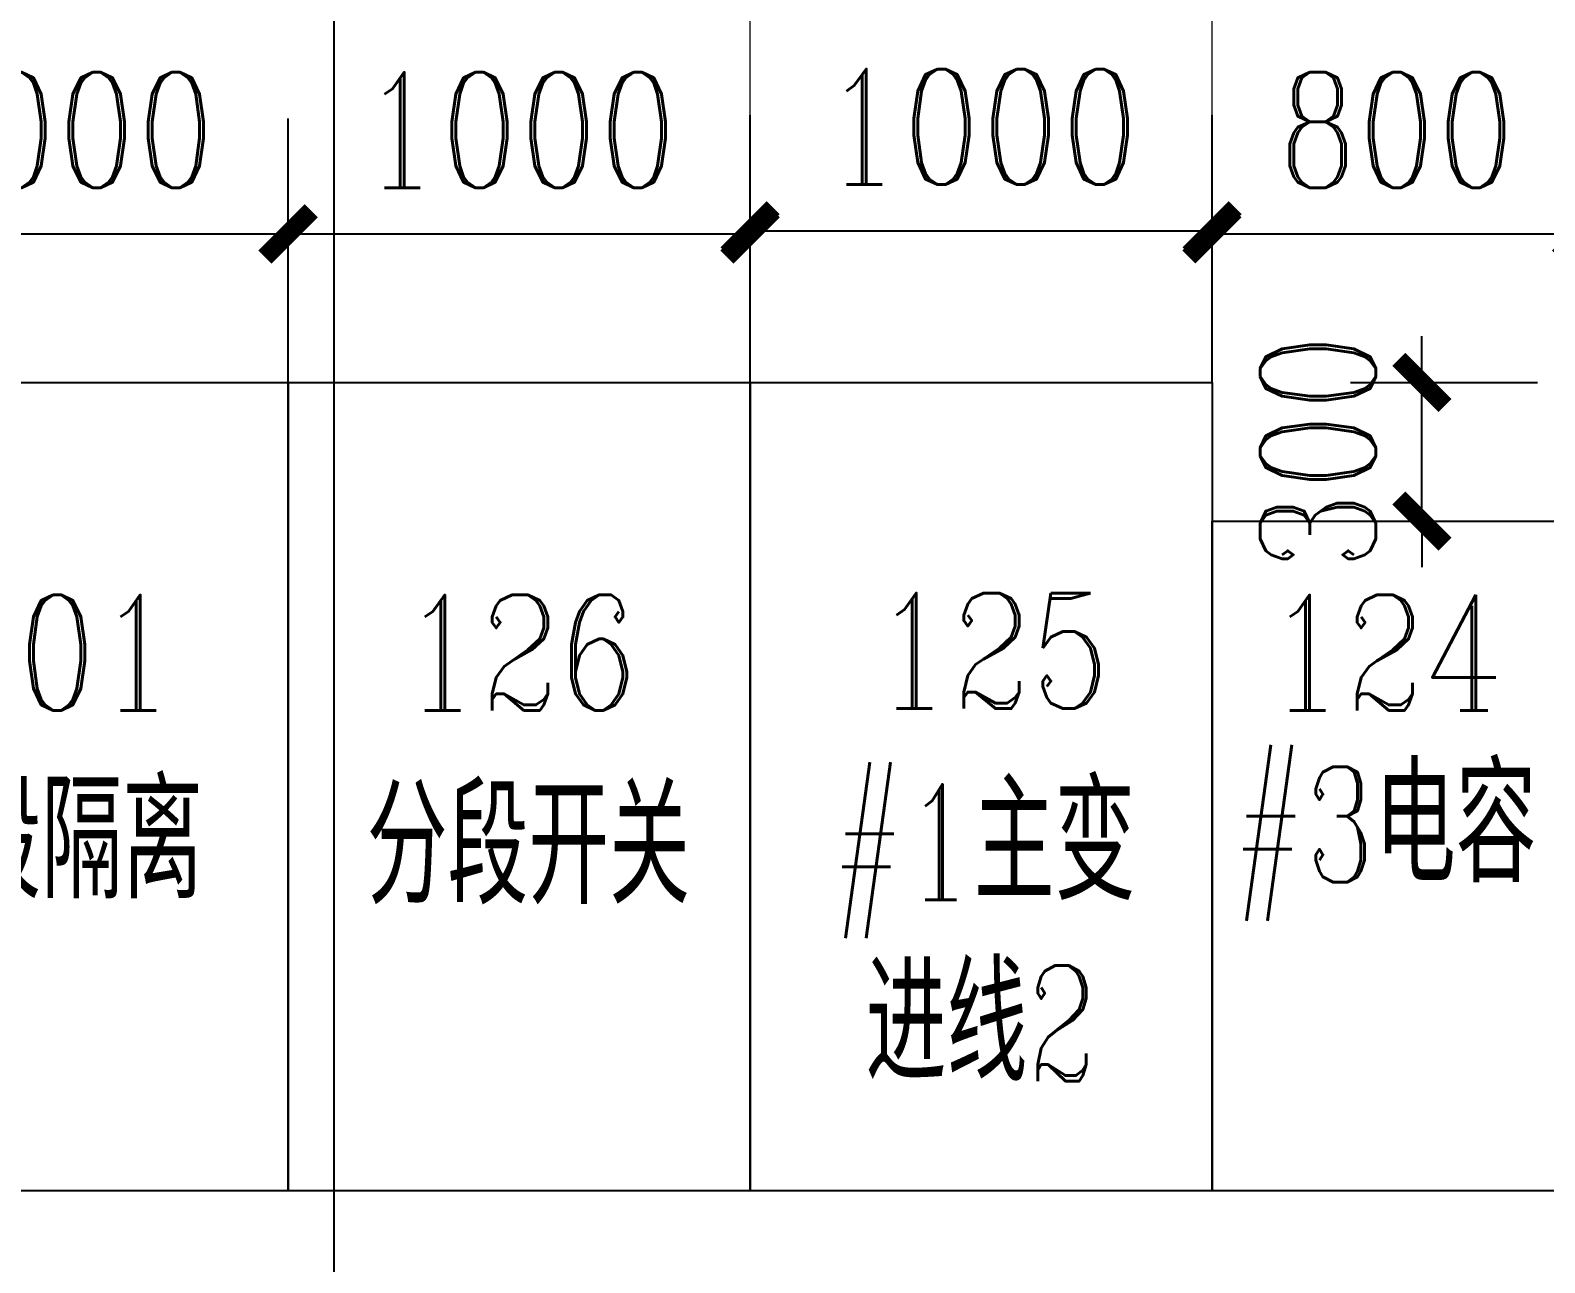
# Model space of a CAD drawing. Extents: x 3213259 to 3716512, y 332899 to 392399.
# Drawn here: x 3525925 to 3529203, y 370653 to 373321 of the extents above; entities that cross this region are included whole.
import ezdxf
from ezdxf.enums import TextEntityAlignment as Align

# ---------------------------------------------------------------- set-up
doc = ezdxf.new("R2010")
doc.units = 0
doc.header["$LTSCALE"] = 1000
doc.header["$MEASUREMENT"] = 0
doc.linetypes.add('EB_DASH', pattern=[6, 3, -3])
for name, color, linetype in [('CAXA2', 6, 'EB_DASH'), ('PUB_DIM', 3, 'Continuous'), ('sb', 6, 'Continuous')]:
    doc.layers.add(name, color=color, linetype=linetype)
doc.styles.add('DIM_FONT', font='COMPLEX8.SHX', dxfattribs={"width": 0.6, "bigfont": 'HZITXT.SHX'})
doc.styles.add('HZ', font='complex8.shx', dxfattribs={"width": 0.8, "bigfont": 'hztxt.shx'})
doc.dimstyles.new('DIMN', dxfattribs={"dimtxt": 300, "dimasz": 100, "dimexe": 250, "dimexo": 300, "dimgap": 100, "dimtad": 1, "dimdec": 0, "dimzin": 0, "dimdsep": 46, "dimtxsty": 'DIM_FONT', "dimblk": 'ARCHTICK', "dimcen": 0.09, "dimclrt": 7, "dimazin": 2, "dimtfac": 1, "dimtdec": 0, "dimtix": 1, "dimtmove": 2, "dimatfit": 3, "dimldrblk": 'ARCHTICK', "dimfxl": 1, "dimtolj": 1, "dimtzin": 0, "dimarcsym": 0})

# ---------------------------------------------------------------- blocks, each defined once
blk = doc.blocks.new('_ArchTick')
at = {"color": 0, "linetype": 'ByBlock', "const_width": 0.4}
blk.add_lwpolyline([(-0.5, -0.5), (0.5, 0.5)], dxfattribs=at)
blk = doc.blocks.new('*D310')
at = {"layer": 'Defpoints', "color": 0}
for p in [(3528483.1, 372558.9), (3528937.5, 372558.9), (3528483.1, 372258.9)]:
    blk.add_point(p, dxfattribs=at)
at = {"layer": 'PUB_DIM', "color": 0, "lineweight": -2}
for p, q in [((3528937.5, 372558.9), (3528937.5, 372658.9)), ((3528783.1, 372558.9), (3529187.5, 372558.9)), ((3528937.5, 372258.9), (3528937.5, 372558.9)), ((3528783.1, 372258.9), (3529187.5, 372258.9)), ((3528937.5, 372258.9), (3528937.5, 372158.9))]:
    blk.add_line(p, q, dxfattribs=at)
at = {"layer": 'PUB_DIM', "color": 0, "lineweight": -2, "xscale": 100, "yscale": 100, "zscale": 100}
for p, rotation in [((3528937.5, 372558.9), 270), ((3528937.5, 372258.9), 90)]:
    blk.add_blockref('_ArchTick', p, dxfattribs=dict(at, rotation=rotation))
at = {"layer": 'PUB_DIM', "color": 7, "insert": (3528712.5, 372408.9), "char_height": 250, "attachment_point": 5, "rotation": 90, "style": 'HZ'}
blk.add_mtext('\\A1;300', dxfattribs=at)
blk = doc.blocks.new('*D249')
at = {"layer": 'Defpoints', "color": 0}
for p in [(3526483.1, 372880.5), (3525483.1, 372258.9), (3526483.1, 372258.9)]:
    blk.add_point(p, dxfattribs=at)
at = {"layer": 'PUB_DIM', "color": 0, "lineweight": -2}
for p, q in [((3525483.1, 372558.9), (3525483.1, 373130.5)), ((3526483.1, 372558.9), (3526483.1, 373130.5)), ((3525483.1, 372880.5), (3526483.1, 372880.5))]:
    blk.add_line(p, q, dxfattribs=at)
at = {"layer": 'PUB_DIM', "color": 0, "lineweight": -2, "xscale": 100, "yscale": 100, "zscale": 100, "rotation": 180}
blk.add_blockref('_ArchTick', (3525483.1, 372880.5), dxfattribs=at)
at = {"layer": 'PUB_DIM', "color": 0, "lineweight": -2, "xscale": 100, "yscale": 100, "zscale": 100}
blk.add_blockref('_ArchTick', (3526483.1, 372880.5), dxfattribs=at)
at = {"layer": 'PUB_DIM', "color": 7, "insert": (3525983.1, 373105.5), "char_height": 250, "attachment_point": 5, "style": 'HZ'}
blk.add_mtext('\\A1;1000', dxfattribs=at)
blk = doc.blocks.new('*D248')
at = {"layer": 'Defpoints', "color": 0}
for p in [(3527483.1, 372880.5), (3526483.1, 372258.9), (3527483.1, 372258.9)]:
    blk.add_point(p, dxfattribs=at)
at = {"layer": 'PUB_DIM', "color": 0, "lineweight": -2}
for p, q in [((3526483.1, 372558.9), (3526483.1, 373130.5)), ((3527483.1, 372558.9), (3527483.1, 373130.5)), ((3526483.1, 372880.5), (3527483.1, 372880.5))]:
    blk.add_line(p, q, dxfattribs=at)
at = {"layer": 'PUB_DIM', "color": 0, "lineweight": -2, "xscale": 100, "yscale": 100, "zscale": 100, "rotation": 180}
blk.add_blockref('_ArchTick', (3526483.1, 372880.5), dxfattribs=at)
at = {"layer": 'PUB_DIM', "color": 0, "lineweight": -2, "xscale": 100, "yscale": 100, "zscale": 100}
blk.add_blockref('_ArchTick', (3527483.1, 372880.5), dxfattribs=at)
at = {"layer": 'PUB_DIM', "color": 7, "insert": (3526983.1, 373105.5), "char_height": 250, "attachment_point": 5, "style": 'HZ'}
blk.add_mtext('\\A1;1000', dxfattribs=at)
blk = doc.blocks.new('*D247')
at = {"layer": 'Defpoints', "color": 0}
for p in [(3529283.1, 372880.5), (3528483.1, 372258.9), (3529283.1, 372258.9)]:
    blk.add_point(p, dxfattribs=at)
at = {"layer": 'PUB_DIM', "color": 0, "lineweight": -2}
for p, q in [((3528483.1, 372558.9), (3528483.1, 373130.5)), ((3529283.1, 372558.9), (3529283.1, 373130.5)), ((3528483.1, 372880.5), (3529283.1, 372880.5))]:
    blk.add_line(p, q, dxfattribs=at)
at = {"layer": 'PUB_DIM', "color": 0, "lineweight": -2, "xscale": 100, "yscale": 100, "zscale": 100, "rotation": 180}
blk.add_blockref('_ArchTick', (3528483.1, 372880.5), dxfattribs=at)
at = {"layer": 'PUB_DIM', "color": 0, "lineweight": -2, "xscale": 100, "yscale": 100, "zscale": 100}
blk.add_blockref('_ArchTick', (3529283.1, 372880.5), dxfattribs=at)
at = {"layer": 'PUB_DIM', "color": 7, "insert": (3528883.1, 373105.5), "char_height": 250, "attachment_point": 5, "style": 'HZ'}
blk.add_mtext('\\A1;800', dxfattribs=at)
blk = doc.blocks.new('*D246')
at = {"layer": 'Defpoints', "color": 0}
for p in [(3528483.1, 372887.2), (3527483.1, 372265.6), (3528483.1, 372265.6)]:
    blk.add_point(p, dxfattribs=at)
at = {"layer": 'PUB_DIM', "color": 0, "lineweight": -2}
for p, q in [((3527483.1, 372565.6), (3527483.1, 373137.2)), ((3528483.1, 372565.6), (3528483.1, 373137.2)), ((3527483.1, 372887.2), (3528483.1, 372887.2))]:
    blk.add_line(p, q, dxfattribs=at)
at = {"layer": 'PUB_DIM', "color": 0, "lineweight": -2, "xscale": 100, "yscale": 100, "zscale": 100, "rotation": 180}
blk.add_blockref('_ArchTick', (3527483.1, 372887.2), dxfattribs=at)
at = {"layer": 'PUB_DIM', "color": 0, "lineweight": -2, "xscale": 100, "yscale": 100, "zscale": 100}
blk.add_blockref('_ArchTick', (3528483.1, 372887.2), dxfattribs=at)
at = {"layer": 'PUB_DIM', "color": 7, "insert": (3527983.1, 373112.2), "char_height": 250, "attachment_point": 5, "style": 'HZ'}
blk.add_mtext('\\A1;1000', dxfattribs=at)

msp = doc.modelspace()

# ---------------------------------------------------------------- linework, layer by layer
at = {"layer": 'sb', "color": 4, "lineweight": 25}
for points in [[(3526583.102, 372493.943), (3526583.102, 373507.943), (3526808.102, 373747.486)], [(3521883.102, 366508.943), (3526583.102, 366508.943), (3526583.102, 372515.254)]]:
    msp.add_lwpolyline(points, dxfattribs=at)
at = {"layer": 'sb', "color": 5, "lineweight": 0, "ltscale": 500}
for points in [[(3527483.102, 372493.943), (3527483.102, 373507.943), (3527258.102, 373747.486)], [(3528483.102, 372493.943), (3528483.102, 373507.943), (3528708.102, 373747.486)]]:
    msp.add_lwpolyline(points, dxfattribs=at)
at = {"layer": 'sb', "color": 3, "lineweight": 25}
msp.add_lwpolyline([(3526483.102, 370808.943), (3525483.102, 370808.943), (3525483.102, 372558.943), (3526483.102, 372558.943)], close=True, dxfattribs=at)
at = {"layer": 'sb', "color": 5, "lineweight": 25}
for points in [[(3527483.102, 370808.943), (3526483.102, 370808.943), (3526483.102, 372558.943), (3527483.102, 372558.943)], [(3528483.102, 370808.943), (3527483.102, 370808.943), (3527483.102, 372558.943), (3528483.102, 372558.943)], [(3529283.102, 370808.943), (3528483.102, 370808.943), (3528483.102, 372258.943), (3529283.102, 372258.943)]]:
    msp.add_lwpolyline(points, close=True, dxfattribs=at)

# ---------------------------------------------------------------- texts
at = {"layer": 'CAXA2', "color": 0, "linetype": 'ByBlock', "lineweight": 25, "style": 'HZ'}
for s, width, p in [('201', 0.8, (3525983.102, 371848.913)), ('126', 0.8, (3526985.125, 371848.913)), ('125', 0.8, (3528005.705, 371852.929)), ('124', 0.8, (3528857.204, 371848.913)), ('#3电容', 0.7, (3528856.794, 371476.931)), ('分段隔离', 0.7, (3525949.102, 371441.885)), ('#1主变', 0.7, (3527988.41, 371439.248)), ('分段开关', 0.7, (3527003.263, 371430.27)), ('进线2', 0.7, (3527983.328, 371046.703))]:
    msp.add_text(s, height=250, dxfattribs=dict(at, width=width)).set_placement(p, align=Align.CENTER)

# ---------------------------------------------------------------- dimensions: what is measured, and where the dimension line sits
at = {"layer": 'PUB_DIM'}
for base, p1, p2, angle, override, picture, middle in [((3526483.102, 372880.538), (3525483.102, 372258.943), (3526483.102, 372258.943), 180, {"dimtxt": 250, "dimtxsty": 'HZ'}, '*D249', (3525983.102, 373105.538)), ((3527483.102, 372880.538), (3526483.102, 372258.943), (3527483.102, 372258.943), 180, {"dimtxt": 250, "dimtxsty": 'HZ'}, '*D248', (3526983.102, 373105.538)), ((3528483.102, 372887.24), (3527483.102, 372265.645), (3528483.102, 372265.645), 180, {"dimtxt": 250, "dimtxsty": 'HZ'}, '*D246', (3527983.102, 373112.24)), ((3529283.102, 372880.538), (3528483.102, 372258.943), (3529283.102, 372258.943), 180, {"dimtxt": 250, "dimtxsty": 'HZ'}, '*D247', (3528883.102, 373105.538)), ((3528937.502, 372558.943), (3528483.102, 372258.943), (3528483.102, 372558.943), 90, {"dimtxt": 250, "dimtxsty": 'HZ', "dimblk": 'ArchTick'}, '*D310', (3528712.502, 372408.943))]:
    dim = msp.add_linear_dim(base=base, p1=p1, p2=p2, angle=angle, dimstyle='DIMN', override=override, dxfattribs=at)
    dim.commit()
    dim.dimension.update_dxf_attribs({"geometry": picture, "text_midpoint": middle})

doc.saveas('drawing.dxf')
